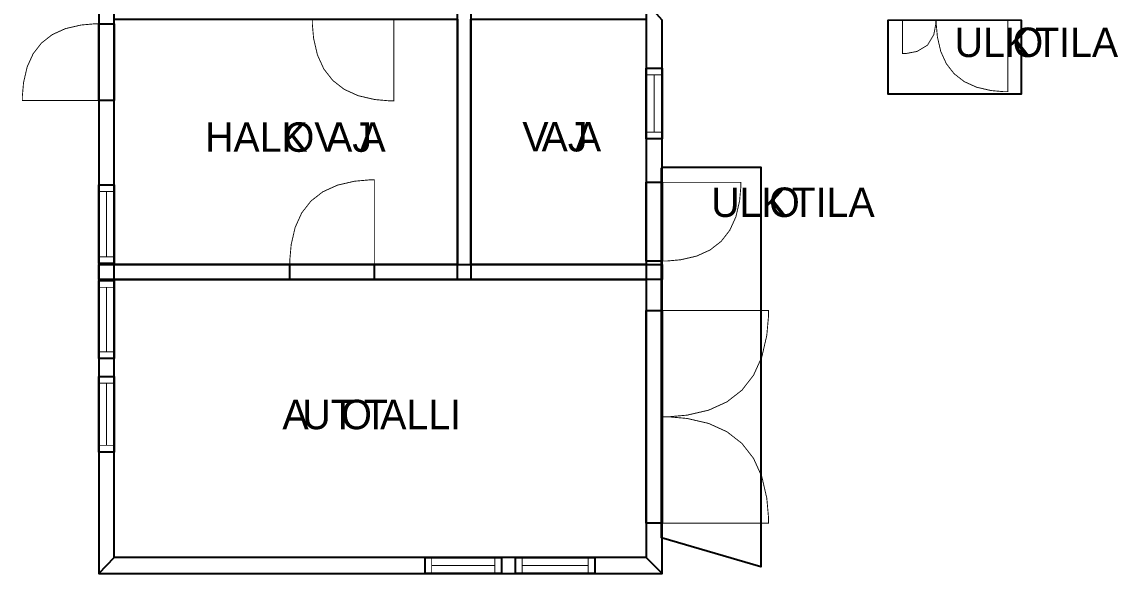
# Model space of a CAD drawing. Extents: x 1.3 to 16.8, y 0 to 17.4.
# Drawn here: x 1.3 to 14.1, y 0.01 to 6.45 of the extents above; entities that cross this region are included whole.
import ezdxf

# ---------------------------------------------------------------- set-up
doc = ezdxf.new("R2010")
doc.units = 0
doc.layers.get('0').update_dxf_attribs({"linetype": 'CONTINUOUS'})

msp = doc.modelspace()

# ---------------------------------------------------------------- linework, layer by layer
at = {"color": 0}
for points, const_width in [([(2.37218, 0.19911), (2.37218, 11.1165), (2.1951, 11.3184), (2.1951, 0.01161), (2.37218, 0.19911)], 0.00208), ([(6.38406, 6.68099), (6.54031, 6.68099), (6.54031, 3.44353), (6.38406, 3.44353), (6.38406, 6.68099)], 0.00208), ([(8.58772, 6.68099), (8.58772, 0.19911), (8.77522, 0.01161), (8.77522, 6.47265), (8.58772, 6.68099)], 0.00208), ([(2.1951, 6.4285), (2.14268, 6.4285), (1.98546, 6.41456), (1.80376, 6.37261), (1.65007, 6.30274), (1.52431, 6.20492), (1.42649, 6.07915), (1.35661, 5.92546), (1.31467, 5.74376), (1.30073, 5.58653), (1.30073, 5.53413), (2.1951, 5.53413), (2.1951, 6.4285)], 0.01042), ([(2.1951, 6.4285), (2.37218, 6.4285), (2.37218, 5.53413), (2.1951, 5.53413), (2.1951, 6.4285)], 0.01042), ([(2.1951, 6.4285), (2.37218, 6.4285), (2.37218, 5.53413), (2.1951, 5.53413), (2.1951, 6.4285)], 0.01042), ([(4.68782, 6.48307), (4.68782, 6.42725), (4.70269, 6.25971), (4.7474, 6.06608), (4.82183, 5.90224), (4.92611, 5.76818), (5.06011, 5.6639), (5.22396, 5.58946), (5.41758, 5.54476), (5.58518, 5.52983), (5.64106, 5.52983), (5.64106, 6.48307), (4.68782, 6.48307)], 0.01042), ([(11.4102, 6.47265), (11.4102, 5.61247), (12.9727, 5.61247), (12.9727, 6.46642), (11.4102, 6.47265)], 0.00208), ([(11.9719, 6.47265), (11.9719, 6.42996), (11.9475, 6.30176), (11.8742, 6.17969), (11.7522, 6.10644), (11.624, 6.08203), (11.5813, 6.08203), (11.5813, 6.47265), (11.9719, 6.47265)], 0.01042), ([(11.9765, 6.47265), (11.9765, 6.42372), (11.9895, 6.27675), (12.0287, 6.10693), (12.094, 5.96322), (12.1854, 5.84565), (12.303, 5.75424), (12.4467, 5.68892), (12.6165, 5.64968), (12.7635, 5.63661), (12.8125, 5.63661), (12.8125, 6.47265), (11.9765, 6.47265)], 0.01042), ([(8.58772, 5.91004), (8.77522, 5.91004), (8.77522, 5.08643), (8.58772, 5.08643), (8.58772, 5.91004)], 0.01042), ([(8.58772, 5.91004), (8.77522, 5.91004), (8.77522, 5.08643), (8.58772, 5.08643), (8.58772, 5.91004)], 0.01042), ([(8.77522, 4.75489), (9.92763, 4.75489), (9.92763, 0.09142), (8.76594, 0.42974), (8.76594, 4.74447), (8.77522, 4.75489)], 0.00208), ([(4.4254, 3.62061), (4.4254, 3.67844), (4.44081, 3.85178), (4.48703, 4.05214), (4.56407, 4.22168), (4.67199, 4.36035), (4.81065, 4.46826), (4.98019, 4.54531), (5.18056, 4.59153), (5.35394, 4.60693), (5.41178, 4.60693), (5.41178, 3.62061), (4.4254, 3.62061)], 0.01042), ([(2.1951, 4.54964), (2.37218, 4.54964), (2.37218, 3.63103), (2.1951, 3.63103), (2.1951, 4.54964)], 0.01042), ([(2.1951, 4.54964), (2.37218, 4.54964), (2.37218, 3.63103), (2.1951, 3.63103), (2.1951, 4.54964)], 0.01042), ([(8.58772, 4.57861), (8.77522, 4.57861), (8.77522, 3.66015), (8.58772, 3.66015), (8.58772, 4.57861)], 0.01042), ([(8.58772, 4.57861), (8.77522, 4.57861), (8.77522, 3.66015), (8.58772, 3.66015), (8.58772, 4.57861)], 0.01042), ([(8.77522, 3.66015), (8.829, 3.66015), (8.99046, 3.67453), (9.17697, 3.71761), (9.33479, 3.78933), (9.46392, 3.88976), (9.56435, 4.01893), (9.63613, 4.17676), (9.67914, 4.36328), (9.69353, 4.52474), (9.69353, 4.5785), (8.77522, 4.5785), (8.77522, 3.66015)], 0.01042), ([(2.1951, 3.62061), (8.77522, 3.62061), (8.77522, 3.44353), (2.1951, 3.44353), (2.1951, 3.62061)], 0.00208), ([(4.4254, 3.62061), (5.41168, 3.62061), (5.41168, 3.44353), (4.4254, 3.44353), (4.4254, 3.62061)], 0.01042), ([(4.4254, 3.62061), (5.41168, 3.62061), (5.41168, 3.44353), (4.4254, 3.44353), (4.4254, 3.62061)], 0.01042), ([(2.1951, 3.43164), (2.37218, 3.43164), (2.37218, 2.52328), (2.1951, 2.52328), (2.1951, 3.43164)], 0.01042), ([(2.1951, 3.43164), (2.37218, 3.43164), (2.37218, 2.52328), (2.1951, 2.52328), (2.1951, 3.43164)], 0.01042), ([(8.58772, 3.08279), (8.77522, 3.08279), (8.77522, 0.60091), (8.58772, 0.60091), (8.58772, 3.08279)], 0.01042), ([(8.58772, 3.08279), (8.77522, 3.08279), (8.77522, 0.60091), (8.58772, 0.60091), (8.58772, 3.08279)], 0.01042), ([(8.77522, 1.84185), (8.84793, 1.84185), (9.06603, 1.86128), (9.31808, 1.91943), (9.53136, 2.01639), (9.70589, 2.15213), (9.84164, 2.32661), (9.93858, 2.53988), (9.99675, 2.79199), (10.0162, 3.0101), (10.0162, 3.08279), (8.77522, 3.08279), (8.77522, 1.84185)], 0.01042), ([(2.1951, 2.31267), (2.37218, 2.31267), (2.37218, 1.43078), (2.1951, 1.43078), (2.1951, 2.31267)], 0.01042), ([(2.1951, 2.31267), (2.37218, 2.31267), (2.37218, 1.43078), (2.1951, 1.43078), (2.1951, 2.31267)], 0.01042), ([(8.77522, 1.84185), (8.84793, 1.84185), (9.06603, 1.82249), (9.31808, 1.76432), (9.53136, 1.66738), (9.70589, 1.53163), (9.84164, 1.3571), (9.93858, 1.14383), (9.99675, 0.89176), (10.0162, 0.67366), (10.0162, 0.60091), (8.77522, 0.60091), (8.77522, 1.84185)], 0.01042), ([(8.58772, 0.19911), (2.37218, 0.19911), (2.1951, 0.01161), (8.77522, 0.01161), (8.58772, 0.19911)], 0.00208), ([(6.00429, 0.19911), (6.89833, 0.19911), (6.89833, 0.01161), (6.00429, 0.01161), (6.00429, 0.19911)], 0.01042), ([(6.00429, 0.19911), (6.89833, 0.19911), (6.89833, 0.01161), (6.00429, 0.01161), (6.00429, 0.19911)], 0.01042), ([(7.06011, 0.19911), (7.98731, 0.19911), (7.98731, 0.01161), (7.06011, 0.01161), (7.06011, 0.19911)], 0.01042), ([(7.06011, 0.19911), (7.98731, 0.19911), (7.98731, 0.01161), (7.06011, 0.01161), (7.06011, 0.19911)], 0.01042)]:
    msp.add_lwpolyline(points, close=True, dxfattribs=dict(at, const_width=const_width))
for points in [[(2.37218, 0.19911), (2.37218, 11.1165), (2.1951, 11.3184), (2.1951, 0.01161), (2.37218, 0.19911)], [(6.38406, 6.68099), (6.54031, 6.68099), (6.54031, 3.44353), (6.38406, 3.44353), (6.38406, 6.68099)], [(8.58772, 6.68099), (8.58772, 0.19911), (8.77522, 0.01161), (8.77522, 6.47265), (8.58772, 6.68099)], [(2.1951, 3.62061), (8.77522, 3.62061), (8.77522, 3.44353), (2.1951, 3.44353), (2.1951, 3.62061)], [(8.58772, 0.19911), (2.37218, 0.19911), (2.1951, 0.01161), (8.77522, 0.01161), (8.58772, 0.19911)]]:
    msp.add_lwpolyline(points, close=True, dxfattribs=at)
at = {"color": 7}
for points in [[(2.1951, 6.4285), (2.37218, 6.4285), (2.37218, 5.53413), (2.1951, 5.53413), (2.1951, 6.4285)], [(2.1951, 6.4285), (2.37218, 6.4285), (2.37218, 5.53413), (2.1951, 5.53413), (2.1951, 6.4285)], [(2.37218, 6.48307), (6.38406, 6.48307), (6.38406, 3.62061), (2.37218, 3.62061), (2.37218, 6.48307)], [(6.54031, 6.48307), (8.58772, 6.48307), (8.58772, 3.62061), (6.54031, 3.62061), (6.54031, 6.48307)], [(11.4102, 6.47265), (11.4102, 5.61247), (12.9727, 5.61247), (12.9727, 6.46642), (11.4102, 6.47265)], [(8.58772, 5.91004), (8.77522, 5.91004), (8.77522, 5.08643), (8.58772, 5.08643), (8.58772, 5.91004)], [(8.58772, 5.91004), (8.77522, 5.91004), (8.77522, 5.08643), (8.58772, 5.08643), (8.58772, 5.91004)], [(8.77522, 4.75489), (9.92763, 4.75489), (9.92763, 0.09142), (8.76594, 0.42974), (8.76594, 4.74447), (8.77522, 4.75489)], [(2.1951, 4.54964), (2.37218, 4.54964), (2.37218, 3.63103), (2.1951, 3.63103), (2.1951, 4.54964)], [(2.1951, 4.54964), (2.37218, 4.54964), (2.37218, 3.63103), (2.1951, 3.63103), (2.1951, 4.54964)], [(8.58772, 4.57861), (8.77522, 4.57861), (8.77522, 3.66015), (8.58772, 3.66015), (8.58772, 4.57861)], [(8.58772, 4.57861), (8.77522, 4.57861), (8.77522, 3.66015), (8.58772, 3.66015), (8.58772, 4.57861)], [(4.4254, 3.62061), (5.41168, 3.62061), (5.41168, 3.44353), (4.4254, 3.44353), (4.4254, 3.62061)], [(4.4254, 3.62061), (5.41168, 3.62061), (5.41168, 3.44353), (4.4254, 3.44353), (4.4254, 3.62061)], [(2.1951, 3.43164), (2.37218, 3.43164), (2.37218, 2.52328), (2.1951, 2.52328), (2.1951, 3.43164)], [(2.1951, 3.43164), (2.37218, 3.43164), (2.37218, 2.52328), (2.1951, 2.52328), (2.1951, 3.43164)], [(2.37218, 3.44353), (8.58772, 3.44353), (8.58772, 0.19911), (2.37218, 0.19911), (2.37218, 3.44353)], [(8.58772, 3.08279), (8.77522, 3.08279), (8.77522, 0.60091), (8.58772, 0.60091), (8.58772, 3.08279)], [(8.58772, 3.08279), (8.77522, 3.08279), (8.77522, 0.60091), (8.58772, 0.60091), (8.58772, 3.08279)], [(2.1951, 2.31267), (2.37218, 2.31267), (2.37218, 1.43078), (2.1951, 1.43078), (2.1951, 2.31267)], [(2.1951, 2.31267), (2.37218, 2.31267), (2.37218, 1.43078), (2.1951, 1.43078), (2.1951, 2.31267)], [(6.00429, 0.19911), (6.89833, 0.19911), (6.89833, 0.01161), (6.00429, 0.01161), (6.00429, 0.19911)], [(6.00429, 0.19911), (6.89833, 0.19911), (6.89833, 0.01161), (6.00429, 0.01161), (6.00429, 0.19911)], [(7.06011, 0.19911), (7.98731, 0.19911), (7.98731, 0.01161), (7.06011, 0.01161), (7.06011, 0.19911)], [(7.06011, 0.19911), (7.98731, 0.19911), (7.98731, 0.01161), (7.06011, 0.01161), (7.06011, 0.19911)]]:
    msp.add_lwpolyline(points, close=True, dxfattribs=at)
at = {"color": 7, "const_width": 0.00208}
for points in [[(2.37218, 6.48307), (6.38406, 6.48307), (6.38406, 3.62061), (2.37218, 3.62061), (2.37218, 6.48307)], [(6.54031, 6.48307), (8.58772, 6.48307), (8.58772, 3.62061), (6.54031, 3.62061), (6.54031, 6.48307)], [(2.37218, 3.44353), (8.58772, 3.44353), (8.58772, 0.19911), (2.37218, 0.19911), (2.37218, 3.44353)]]:
    msp.add_lwpolyline(points, close=True, dxfattribs=at)
at = {"color": 0, "const_width": 0.01042}
for points in [[(8.58772, 5.83192), (8.77522, 5.83192)], [(8.68147, 5.83192), (8.68147, 5.1645)], [(8.58772, 5.1645), (8.77522, 5.1645)], [(2.37218, 4.47157), (2.1951, 4.47157)], [(2.28364, 3.70915), (2.28364, 4.47157)], [(2.37218, 3.70915), (2.1951, 3.70915)], [(2.37218, 3.35346), (2.1951, 3.35346)], [(2.28364, 2.60146), (2.28364, 3.35346)], [(2.37218, 2.60146), (2.1951, 2.60146)], [(2.37218, 2.2346), (2.1951, 2.2346)], [(2.28364, 1.5089), (2.28364, 2.2346)], [(2.37218, 1.5089), (2.1951, 1.5089)], [(6.08236, 0.19916), (6.08236, 0.01166)], [(6.82015, 0.19916), (6.82015, 0.01166)], [(7.13824, 0.19916), (7.13824, 0.01166)], [(7.90912, 0.19916), (7.90912, 0.01166)], [(6.82015, 0.10541), (6.08236, 0.10541)], [(7.90912, 0.10541), (7.13824, 0.10541)]]:
    msp.add_lwpolyline(points, dxfattribs=at)

# ---------------------------------------------------------------- texts
at = {"color": 0}
for s, p in [('ULK', (12.1905, 6.041)), ('O', (12.8681, 6.041)), ('TILA', (13.1304, 6.041)), ('HALK', (3.43444, 4.93472)), ('OV', (4.35375, 4.93472)), ('AJ', (4.84932, 4.93472)), ('A', (5.23882, 4.93472)), ('V', (7.14107, 4.93886)), ('AJ', (7.36608, 4.93886)), ('A', (7.75558, 4.93886)), ('ULK', (9.34676, 4.17403)), ('O', (10.0244, 4.17403)), ('TILA', (10.2867, 4.17403)), ('A', (4.33829, 1.69692)), ('UT', (4.57156, 1.69692)), ('O', (5.02668, 1.69692)), ('T', (5.28865, 1.69692)), ('ALLI', (5.48051, 1.69692))]:
    msp.add_text(s, height=0.34375, dxfattribs=at).set_placement(p)

doc.saveas('drawing.dxf')
